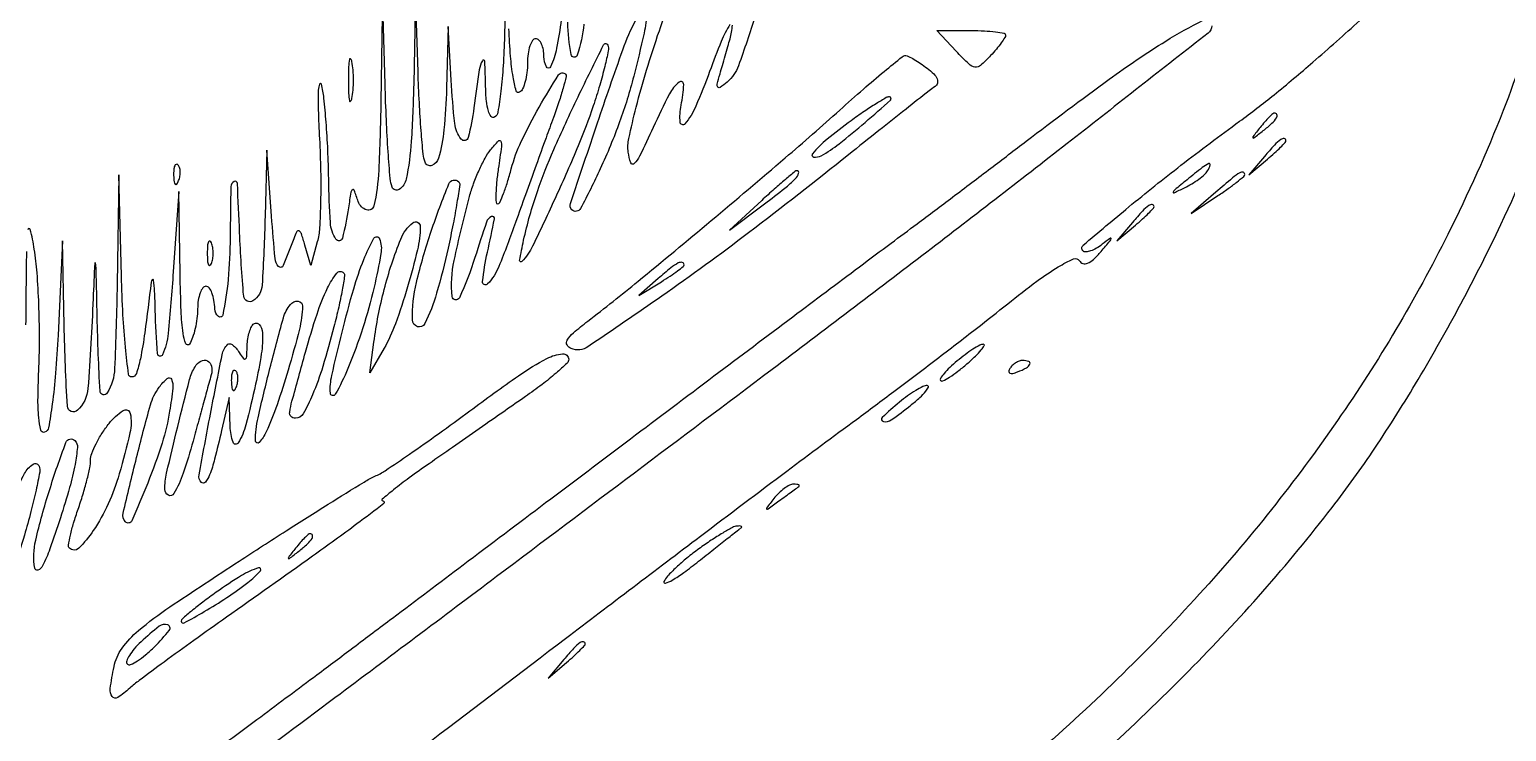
# Model space of a CAD drawing. Extents: x 118 to 879, y 65 to 960.
# Drawn here: x 449.6 to 628.8, y 255 to 340.1 of the extents above; entities that cross this region are included whole.
import ezdxf

# ---------------------------------------------------------------- set-up
doc = ezdxf.new("R2010")
doc.units = 0

msp = doc.modelspace()

# ---------------------------------------------------------------- linework, layer by layer
for points in [[(469.93035, 251.094261, 0.000305), (477.635589, 256.81807, 0.000303), (484.463548, 261.903091, 0.001052), (488.870233, 265.203512, 0.000054), (493.615763, 268.774126, 0.00001), (502.19586, 275.231657, 0.000011), (512.203308, 282.76411, 0.00001), (522.480125, 290.5, -0.000189), (532.612151, 298.121236, -0.000224), (542.182729, 305.307792, -0.000194), (550.262208, 311.36412, -0.001446), (554.109892, 314.228652, 0.001641), (557.25323, 316.57071, 0.000649), (561.560406, 319.810702, 0.000642), (566.20333, 323.322061, 0.000805), (570.5, 326.591139, -0.005547), (580.563176, 334.097977, -0.018303), (587.424339, 338.723992, -0.024625), (591.954087, 341.242182, -0.555732)], [(507.407091, 348.5), (507.203545, 339.309017, -0.010014), (507.053047, 335.742308, -0.014974), (506.766041, 332.636338, -0.009867), (506.404639, 330.10514, -0.217241), (506, 329.5, -0.381671), (505.590321, 329.572705, -0.095677), (505.252039, 330.230217, -0.047932), (505.017351, 331.45976, -0.018626), (504.921053, 333.190983, 0.008419), (504.81241, 336.279864, 0.753482), (504.521809, 336.347095, 0.090423), (504.151467, 335.252826, 0.002924), (503.49929, 330.629363, -0.029286), (502.794555, 327.020287, -0.614887), (501.962113, 326.836921, -0.145795), (501.171237, 328.731396, -0.012644), (500.745483, 334), (500.385359, 340.5), (500.177367, 333, -0.016698), (499.870044, 327.977992, -0.0471), (499.211338, 324.527707, -0.23727), (498.393941, 323.647999, -0.416056), (497.570462, 324.028025, -0.063752), (497.344871, 325.02486, -0.004563), (497.100309, 327.858232, -0.006356), (496.881783, 331.253991, -0.004756), (496.724209, 335), (496.415084, 344.5), (496.192229, 333.5, -0.010949), (495.899297, 326.554995, -0.035847), (495.277879, 322.004303, -0.190972), (494.447915, 320.750616, -0.491748), (493.568076, 321.028025, -0.067287), (493.342162, 322.052963, -0.003804), (493.098362, 325.298857, -0.005779), (492.881599, 329.179148, -0.004202), (492.726663, 333.5), (492.424763, 344.5), (492.212382, 331.309017, -0.00767), (491.953204, 323.067997, -0.044236), (491.365947, 318.750662, -0.445171), (490.476936, 318.253936, -0.233481), (489.472601, 319.261247, 0.007898), (488.984057, 320.638091, 0.477791), (488.765852, 320.711028, 0.213918), (488.575432, 320.420672, 0.003673), (488.281963, 318.5, -0.027401), (487.544307, 314.843468, -0.645638), (486.764072, 314.709264, -0.133963), (486.08449, 316.705082, -0.011963), (485.881685, 322.05, 0.007605), (485.780735, 325.505077, 0.007989), (485.575504, 328.899062, 0.007713), (485.306624, 331.819827, 0.035069), (485.005509, 333.5, 0.716357), (484.785778, 333.517641, 0.093134), (484.622491, 332.794033, 0.016865), (484.61653, 330.391765, 0.005648), (484.765848, 326.883941, -0.008851), (484.906589, 322.990944, -0.009956), (484.90106, 319.245441, -0.009305), (484.773821, 316.065885, -0.051883), (484.498457, 314.383941), (483.712865, 311.5), (482.99408, 314, 0.009618), (482.568564, 315.379496, 0.189024), (482.290277, 315.715256, 0.428323), (482.012242, 315.627944, 0.02694), (481.637648, 314.75, -0.010672), (480.376118, 311.50482, -0.538835), (479.813234, 311.396431, -0.172647), (479.376737, 312.346579, -0.003758), (478.957338, 317.5), (478.366759, 325.5), (478.168067, 317.5, -0.009276), (477.805309, 309.143321, -0.237914), (476.692398, 307.239856, -0.565657), (475.570581, 307.788678, -0.011288), (475.078999, 315.5, 0.002345), (474.805541, 321.469437, 0.543063), (474.403734, 321.702346, 0.277576), (474.014655, 321.081201, 0.002151), (473.929715, 314.916667, -0.019495), (473.682818, 309.825918, -0.030985), (473.033774, 305.51383, -0.568148), (472.505995, 305.335343, -0.212624), (472.070285, 306.25, 0.034517), (471.970393, 307.303251, 0.051945), (471.726896, 308.192187, 0.066864), (471.388739, 308.804345, 0.237463), (471, 309, 0.240619), (470.615294, 308.803487, 0.068254), (470.289252, 308.192187, 0.052525), (470.063485, 307.303296, 0.034565), (469.984687, 306.25, -0.030314), (469.907617, 305.087101, -0.025227), (469.689119, 303.867188, -0.025965), (469.373602, 302.768263, -0.06063), (469, 302, -0.602469), (468.564422, 302.038168, -0.066542), (468.224468, 303.285709, -0.023357), (467.988859, 306.004413, -0.005707), (467.861476, 310.5), (467.692326, 320.5), (467.02451, 310.76168, -0.005996), (466.420696, 303.273437, -0.085863), (465.725822, 300.700314, -0.771272), (465.11927, 300.809575, -0.013819), (464.850168, 306.083333, 0.005703), (464.770094, 308.386564, 0.025351), (464.6392, 309.733854, 0.599096), (464.490676, 309.787019, 0.181009), (464.342382, 309.5, -0.002993), (463.573658, 303.369475, -0.018191), (463.041813, 300.216434, -0.030668), (462.554623, 298.419791, -0.321618), (461.969506, 298, -0.3794), (461.596394, 298.330723, -0.005209), (461.235866, 301.598437, -0.011505), (460.932913, 305.553054, -0.006944), (460.747001, 310.25), (460.432444, 322.5), (460.216222, 309.25, -0.006286), (459.921004, 299.033594, -0.125954), (459.030828, 296.072709, -0.738051), (458.148698, 296.291819, -0.008637), (457.80414, 305.25, 0.000364), (457.676105, 311.095459, 0.048464), (457.591221, 311.802526, 0.876708), (457.500273, 311.794765, 0.00086), (457.309655, 307.5, -0.00757), (456.679675, 296.607846, -0.189937), (455.406115, 293.959987, -0.633566), (454.184809, 294.451181, -0.00987), (453.800534, 304.25), (453.601069, 314.5), (453.050534, 303.080399, -0.007616), (452.756194, 298.444383, -0.014578), (452.355027, 294.737077, -0.009619), (451.90084, 291.852669, -0.275707), (451.428006, 291.306401, -0.438421), (450.961155, 291.565752, -0.037444), (450.713035, 293.079247, -0.025396), (450.622537, 295.5334, -0.007877), (450.732151, 299.226002, 0.012163), (450.808279, 302.83256, 0.00893), (450.723965, 306.832013, 0.009033), (450.508011, 310.616376, 0.019769), (450.176087, 313.5, 0.024588), (449.68617, 315.876511, 0.83163), (449.383234, 315.855533, 0.025342)], [(534.560634, 340.750475, 0.042421), (533.506888, 338.69158, 0.009654), (532.092423, 335.033327, -0.014327), (530.418666, 330.82188, -0.073873), (529.101376, 328.694484, -0.670831), (528.514682, 328.884271, -0.068499), (528.640058, 330.950289, 0.038373), (528.944582, 333.46129, 0.642916), (528.385873, 333.746513, 0.107122), (527.21689, 332.320361, 0.010225), (525.236886, 328.25, -0.003958), (523.60613, 324.787944, -0.084716), (522.953618, 323.868423, -0.552807), (522.528757, 323.965832, -0.05149), (522.22608, 325.243919, -0.085724), (522.295889, 326.92989, -0.009463), (523.184911, 330.704029, -0.011321), (524.439392, 335.186078, -0.008933), (525.992559, 339.978365, 0.005679), (527.980092, 345.97748, 0.021797)], [(593, 340.591784, -0.230502), (592.556643, 339.68116, -0.000283), (576.006587, 326.728833, -0.00256), (558.429446, 313.133178, -0.002156), (539.679142, 298.910746, -0.000117), (506.2505, 273.793146, -0.000525), (486.646051, 259.102136, -0.000887), (473.319296, 249.174117, -0.001853)], [(632.542349, 343.609355, -0.035931), (628.356016, 330.292008, -0.022119), (621.642792, 315.284719, -0.035348), (608.253806, 292.720328, -0.032927), (591.526385, 271.694259, -0.030618), (570.988535, 251.710547, -0.02301)], [(482.147952, 241.613002, -0.00009), (514.593545, 266.282402, -0.000581), (530.966389, 278.696551, -0.001155), (541.466051, 286.600285, -0.002243), (549.895855, 292.856613, 0.002693), (554.457414, 296.248422, 0.001869), (559.57769, 300.128707, 0.001884), (564.466547, 303.891715, 0.003883), (568.256858, 306.879411, -0.008745), (571.791089, 309.609957, -0.024563), (574.385915, 311.351863, -0.030081), (576.236635, 312.319942, -0.376123), (576.934627, 312.105776, 0.179823), (577.378648, 311.760187, 0.177207), (577.943808, 311.785771, 0.09032), (578.665216, 312.254465, 0.026963), (579.573624, 313.209133, 0.002124), (580.668771, 314.502989, 0.132545), (580.793929, 314.772604, 0.677121), (580.700576, 314.830024, 0.005111), (579.725834, 314.090266, -0.033206), (579.005337, 313.604692, -0.047945), (578.307743, 313.28407, -0.058824), (577.728565, 313.156081, -0.22503), (577.389672, 313.276995, -0.438706), (577.419353, 313.992724, -0.00272), (582.937046, 318.612616, -0.008759), (589.271406, 323.673555, -0.006672), (596.377055, 329, 0.012887), (600.562267, 332.219283, 0.008152), (605.281309, 336.176003, 0.006413), (610.958391, 341.224774, 0.003018)], [(514.087226, 341.311357, -0.018933), (513.531938, 337.846539, -0.059919), (512.801933, 335.617356, -0.624617), (512.2947, 335.608233, -0.118584), (512, 336.833333, 0.044202), (511.926534, 337.662735, 0.064016), (511.70625, 338.363542, 0.083831), (511.382189, 338.837546, 0.203711), (511, 339, 0.251914), (510.615903, 338.793368, 0.064068), (510.29375, 338.136086, 0.049716), (510.0728, 337.18562, 0.032276), (510, 336.059017, -0.030138), (509.929456, 334.889718, -0.036139), (509.71829, 333.807841, -0.039094), (509.411028, 332.947866, -0.150092), (509.040987, 332.525331, -0.501654), (508.624142, 332.69007, -0.024378), (508.253456, 334.381497, -0.021991), (507.944583, 336.879496, -0.009584), (507.744532, 340.216314)], [(516.837294, 340.790863, -0.065563), (516.031949, 337.02569, -0.766112), (515.293942, 337.083615, -0.039176), (514.874515, 341)], [(537.60899, 341.75316, -0.011103), (535.59805, 335.738694, -0.134095), (534.21069, 333.759894, -0.017053), (533.375529, 333.113565, -0.389862), (533.099379, 333.146571, -0.241817), (533.01785, 333.488842, -0.009779), (533.355754, 334.757842, 0.000242), (533.643674, 335.761714, 0.000155), (533.977423, 336.928866, 0.000155), (534.30384, 338.073057, 0.00029), (534.567388, 339, 0.048603), (534.866298, 340.64918, 0.786544)], [(568.99595, 242.904125, 0.023647), (590.184977, 262.336612, 0.030456), (607.610836, 282.187549, 0.017689), (612.775905, 289.359084, 0.012717), (618.047185, 297.70446, 0.012031), (623.217704, 306.864787, 0.011136), (628.082222, 316.5, 0.023702), (634.514592, 331.804822, 0.035661)], [(449.214829, 313.207938, 0.001205), (449.121942, 304.309017, -0.005261)]]:
    msp.add_lwpolyline(points, format="xyb")
for points in [[(522.881094, 334.463995, -0.02508), (521.175317, 328.931146, -0.020988), (518.832371, 323.250286, -0.013714), (516.440583, 318.429688, -0.504259), (515.393794, 318.272873, -0.284156), (515.213459, 319.037269, -0.000901), (518.494059, 328.811061, -0.003903), (521.56571, 337.678972, -0.037392), (523.181164, 341.335646, -0.096946), (524.045033, 342.395142, -0.650856), (524.479015, 342.179865, -0.045398), (524.141158, 339.680689, -0.00595)], [(568, 339.458187, -0.144264), (567.908416, 339.147377, -0.014335), (567.463905, 338.5001, -0.017117), (566.873965, 337.74726, -0.012781), (566.174996, 336.957461, -0.024103), (564.970163, 335.783137, -0.216661), (564.282549, 335.572201, -0.161123), (563.556597, 335.921601, -0.012134), (562.000682, 337.499274), (559.651372, 340), (563.825686, 340, -0.012187), (565.426079, 339.960986, -0.020085), (566.773795, 339.840842, -0.015063), (567.822941, 339.672394, -0.359789)], [(517.967342, 330.858483, -0.018501), (516.15451, 326.039512, -0.008315), (513.437355, 319.846194, -0.005184), (510.619935, 313.868347, -0.079344), (509.317883, 312.00205, -0.737832), (509.049975, 312.137483, -0.012517), (509.52679, 314.569195, -0.014226), (510.286016, 317.57885, -0.014809), (511.206217, 320.5, -0.019509), (513.195672, 325.572009, -0.009196), (516.136834, 331.964721, -0.003496), (519.229662, 338.261081, -0.668202), (519.758836, 338.223491, -0.132025), (519.798802, 337.549388, -0.008824), (519.370982, 335.644829, -0.012227), (518.757681, 333.367468, -0.008825)], [(558.495129, 335.428712, -0.035773), (559.277733, 334.744192, -0.095184), (559.689487, 334.130346, -0.166997), (559.725533, 333.617031, -0.181211), (559.435707, 333.210515, 0.018014), (558.706212, 332.679834, 0.000612), (555.917761, 330.488008, 0.001153), (552.634174, 327.888186, 0.000804), (548.940578, 324.94015, -0.006216), (536.812608, 315.473321, -0.010175), (526.279664, 307.793533, -0.004776), (517.331195, 301.6702, -0.243911), (515.293494, 301.44087, -0.189067), (514.799387, 301.892152, -0.255796), (514.825436, 302.484998, -0.080135), (515.566522, 303.356518, -0.012846), (517.308737, 304.766785, 0.008017), (523.404499, 309.604425, 0.002585), (532.285136, 316.964352, 0.002655), (541.256865, 324.559771, 0.006188), (547.874478, 330.366194, -0.004165), (550.746247, 332.906576, -0.006492), (553.26645, 335.041977, -0.002356), (555.456548, 336.832078, -0.184896), (555.874478, 336.968197, -0.106059), (556.227659, 336.873438, -0.014421), (556.902322, 336.502854, -0.016067), (557.685391, 336.008337, -0.012932)], [(488.272364, 334, 0.008087), (488.298431, 332.38851, 0.039503), (488.399666, 331.482812, 0.611425), (488.546986, 331.439977, 0.142433), (488.705733, 331.75, 0.029693), (488.840649, 332.774707, 0.017887), (488.884498, 334, 0.017887), (488.840649, 335.225293, 0.029693), (488.705733, 336.25, 0.142433), (488.546986, 336.560023, 0.611425), (488.399666, 336.517188, 0.039503), (488.298431, 335.61149, 0.008087)], [(513.138683, 329.440396, 0.001013), (512.2513, 327.008217, 0.000405), (511.04576, 323.674679, 0.000401), (509.751976, 320.07901, 0.000506), (508.560958, 316.75, -0.01044), (506.522416, 311.390266, -0.093505), (505.168364, 309.281455, -0.717491), (504.553931, 309.564144, -0.028975), (505.140988, 313.131976, 0.005931), (505.997583, 317.16762, 0.603002), (505.643127, 317.455925, 0.214301), (505.028164, 316.790722, 0.004649), (503.627698, 312.487869, -0.032102), (501.73534, 307.60234, -0.767693), (500.846609, 307.757082, -0.074221), (501.104367, 312.104512, -0.013911), (502.96824, 319.882053, -0.022489), (503.462347, 321.435224, -0.01802), (504.128048, 323.059295, -0.018377), (504.854307, 324.518564, -0.043358), (505.525115, 325.530898, -0.018264), (506.466649, 326.629879, -0.549085), (506.764416, 326.576187, -0.131244), (506.842668, 325.963924, -0.003521), (506.457671, 323.25, 0.011883), (506.254219, 321.620281, 0.020163), (506.171658, 320.248438, 0.015498), (506.183607, 319.1821, 0.401907), (506.373558, 319, 0.295259), (506.635838, 319.169673, 0.012255), (507.089241, 320.248438, 0.017843), (507.571207, 321.621008, 0.011328), (508.038491, 323.25, -0.04641), (509.243488, 326.556741, -0.019873), (511.425296, 330.727796, -0.01136), (513.779241, 334.615855, -0.47969), (514.624824, 334.708509, -0.265169), (514.701399, 334.428549, -0.005885), (514.323454, 333.025817, -0.011752), (513.810268, 331.357728, -0.007477)], [(549.249877, 329.06605, 0.015169), (546.363007, 326.838241, 0.044012), (544.563839, 325.074167, 0.593153), (544.720603, 324.662017, 0.161363), (545.629323, 324.830543, 0.040742), (547.799979, 326.267555, 0.011292), (550.956431, 328.86632, 0.005783), (554.0316, 331.579534, 0.662138), (553.900038, 331.959359, 0.150872), (553.512985, 331.867978, 0.006311), (552.286569, 331.126214, 0.010417), (550.845262, 330.187233, 0.007166)], [(598.872445, 328.25, 0.001576), (597.99236, 327.120493, 0.377591), (598, 327, 0.377591), (598.120493, 326.99236, 0.001576), (599.25, 327.872445, 0.017685), (600.306759, 328.76332, 0.065617), (600.869516, 329.426111, 0.241985), (600.90695, 329.806605, 0.307699), (600.622445, 330, 0.184603), (600.410139, 329.91885, 0.013803), (599.952641, 329.485937, 0.017649), (599.425681, 328.920402, 0.012436)], [(599.404988, 324.75), (597.5, 322.5), (599.75, 324.404988, 0.008332), (600.612165, 325.159969, 0.012381), (601.339062, 325.851732, 0.007508), (601.918017, 326.44834, 0.191119), (602, 326.654988, 0.372044), (601.789444, 326.898791, 0.197337), (601.373826, 326.795506, 0.048385), (600.598996, 326.102181, 0.010402)], [(467.078947, 322.416667, 0.018894), (467.137993, 321.670344, 0.168741), (467.279315, 321.37858, 0.470617), (467.461564, 321.395823, 0.054073), (467.683114, 321.8125, 0.051402), (467.839148, 322.359369, 0.05415), (467.876576, 322.916927, 0.060344), (467.797407, 323.402231, 0.126455), (467.604167, 323.729167, 0.296942), (467.385309, 323.77538, 0.208169), (467.200665, 323.592839, 0.077125), (467.089945, 323.112848, 0.028489)], [(538.41661, 319.409117), (534.5, 315.818235), (538.75, 318.993147, 0.006802), (541.197267, 320.873755, 0.032005), (542.514387, 322.059124, 0.120811), (542.891395, 322.697364, 0.50291), (542.66661, 323, 0.174917), (542.444774, 322.919945, 0.002218), (541.280649, 321.945178, 0.006164), (539.941888, 320.785457, 0.003962)], [(590, 321.910649, 0.001983), (588.505867, 320.678599, 0.144157), (588.330587, 320.417342, 0.651972), (588.426361, 320.333365, 0.004741), (589.694306, 320.938263, 0.02276), (590.579418, 321.42195, 0.022195), (591.424607, 321.987881, 0.02274), (592.120668, 322.55062, 0.073097), (592.503323, 323.005377, 0.065069), (592.81902, 323.705493, 0.639809), (592.640025, 323.864428, 0.063155), (591.85472, 323.395407, 0.005264)], [(593.5, 320.41239), (590.5, 317.834714), (593.75, 319.985451, 0.008632), (594.995474, 320.840942, 0.013087), (596.045313, 321.631282, 0.00774), (596.884951, 322.319978, 0.220566), (597, 322.568094, 0.342088), (596.802873, 322.8225, 0.203856), (596.4037, 322.762236, 0.0361), (595.529245, 322.132384, 0.003362)], [(500.364434, 313.613435, -0.016352), (498.976645, 308.155594, -0.045359), (497.537377, 304.470602, -0.370898), (496.648941, 304.097651, -0.321662), (496.031803, 304.934396, -0.06216), (496.53646, 309.458188, -0.022412), (498.32904, 315.690345, -0.01591), (500.465796, 321.424305, -0.535853), (501.667405, 321.665928, -0.237362), (501.780223, 321.32469, -0.003405), (501.442399, 319.142766, -0.008544), (500.982846, 316.581076, -0.005426)], [(583.404988, 316.75), (581.5, 314.5), (583.75, 316.404988, 0.008332), (584.612165, 317.159969, 0.012381), (585.339062, 317.851732, 0.007508), (585.918017, 318.44834, 0.191119), (586, 318.654988, 0.372044), (585.789444, 318.898791, 0.197337), (585.373826, 318.795506, 0.048385), (584.598996, 318.102181, 0.010402)], [(496.988131, 316.25, -0.056098), (496.647794, 313.400154, -0.014511), (495.457026, 308.923187, -0.015147), (493.980208, 304.455809, -0.042685), (492.595577, 301.475152), (490.891341, 298.5), (491.378768, 302.225153, -0.030831), (492.618401, 308.610513, -0.03178), (494.62514, 314.728827, -0.130496), (496.085105, 316.689727, -0.630037)], [(471.157895, 313, 0.017491), (471.189089, 312.10856, 0.078554), (471.306058, 311.601562, 0.447206), (471.474999, 311.540618, 0.174857), (471.662281, 311.75, 0.057986), (471.818615, 312.320008, 0.037979), (471.87034, 313, 0.037979), (471.818615, 313.679992, 0.057986), (471.662281, 314.25, 0.174857), (471.474999, 314.459382, 0.447206), (471.306058, 314.398438, 0.078554), (471.189089, 313.89144, 0.017491)], [(491.392742, 308.870642, -0.021069), (490.021947, 303.942851, -0.019712), (488.214572, 299.035265, -0.030591), (486.686201, 295.898977, -0.74934), (486.084261, 296.039901, -0.068813), (486.262295, 298.186577, -0.006257), (487.50366, 303.425314, -0.008688), (488.918839, 308.690903, -0.025335), (490.140266, 312.25, -0.034194), (491.378413, 314.815706, -0.636987), (492.05536, 314.760398, -0.132177), (492.221606, 312.96042, -0.014614)], [(525.860784, 309.940649), (523.5, 307.881299), (526.25, 309.555659, 0.009541), (527.30384, 310.225188, 0.014426), (528.192188, 310.851267, 0.009089), (528.896884, 311.399254, 0.226686), (529, 311.61501, 0.35509), (528.774216, 311.892849, 0.175771), (528.29429, 311.824238, 0.047726), (527.382517, 311.219857, 0.009141)], [(486.520833, 304.080398, -0.010569), (485.169251, 299.284332, -0.025985), (483.921926, 295.843608, -0.030383), (482.782002, 293.545647, -0.268582), (481.839485, 293, -0.208169), (481.314828, 293.22833, -0.229425), (481.152733, 293.754578, -0.028816), (481.432547, 295.06826, -0.000713), (483.066645, 300.997939, -0.012026), (484.466692, 305.615653, -0.032414), (485.748208, 308.794238, -0.053781), (486.858686, 310.58331, -0.450547), (487.698544, 310.634789, -0.239295), (487.814669, 310.279188, -0.005918), (487.523178, 308.538851, -0.011513), (487.100816, 306.463912, -0.007429)], [(480.968432, 298.814942, -0.012383), (479.617604, 294.616067, -0.024301), (478.300865, 291.363016, -0.076821), (477.438078, 290.064738, -0.684763), (477, 290.234624, -0.055742), (477.315239, 293.053494, -0.006966), (478.760435, 299.045468, -0.004796), (480.388614, 305.16123, -0.106131), (481.2366, 306.785085, -0.242793), (482.184318, 307.187678, -0.402246), (482.720039, 306.590553, -0.053173), (482.325893, 303.791208, -0.010091)], [(477.017658, 297.11395, -0.009566), (475.835189, 292.206978, -0.072023), (474.909112, 290.012913, -0.639033), (474.280199, 290.082152, -0.071753), (473.929958, 292), (473.799098, 295.5), (472.885793, 291.5, -0.006221), (472.052012, 288.046835, -0.030571), (471.439616, 286.138235, -0.07792), (470.923036, 285.250753, -0.444635), (470.440712, 285.225955, -0.246324), (470.161152, 286.12218, -0.002079), (471.540141, 293.498076, -0.002999), (472.960764, 300.691447, -0.145582), (473.643468, 301.97104, -0.269424), (473.892037, 302.038551, -0.090393), (474.24535, 301.871594, -0.060852), (474.64885, 301.500716, -0.035522), (475.03906, 300.97104, 0.020941), (475.538575, 300.249901, 0.392975), (475.787614, 300.20606, 0.239699), (475.950413, 300.486699, 0.011948), (475.984687, 301.583333, -0.031306), (476.044307, 302.434375, -0.03157), (476.209695, 303.26888, -0.033253), (476.447357, 303.973634, -0.098735), (476.729167, 304.395833, -0.428817), (477.447271, 304.37802, -0.175829), (477.859009, 303.369762, -0.048399), (477.713071, 300.817822, -0.015874)], [(562.108337, 299.941727, 0.016645), (561.219573, 299.150029, 0.027831), (560.534277, 298.420524, 0.027383), (560.08258, 297.818589, 0.358422), (560.108337, 297.560068, 0.329631), (560.392343, 297.518205, 0.018521), (561.209142, 297.994069, 0.022558), (562.201963, 298.687482, 0.013975), (563.305764, 299.585072, 0.012698), (564.327434, 300.510612, 0.027711), (565.050641, 301.280842, 0.048809), (565.407831, 301.801856, 0.584405), (565.305764, 301.966731, 0.114859), (564.858443, 301.84294, 0.016468), (564.034142, 301.358162, 0.017982), (563.083103, 300.706792, 0.014484)], [(515, 300.14158, -0.207735), (514.788304, 299.654036, -0.010313), (513.457813, 298.46124, -0.015205), (511.761644, 297.090037, -0.010274), (509.75, 295.626716, 0.00001), (507.279919, 293.906318, 0.000005), (504.150907, 291.726843, 0.000005), (500.909449, 289.468953, 0.000007), (498.061598, 287.485136, 0.005576), (495.648314, 285.763697, 0.010625), (493.753865, 284.317509, 0.007959), (492.372237, 283.179108, 0.697616), (492.438134, 283, -0.713225), (492.554902, 282.66098, -0.005727), (489.309929, 280.184136, -0.005654), (483.933695, 276.27093, -0.000941), (473.5, 268.885114, 0.002088), (469.542067, 266.069723, 0.002671), (465.921637, 263.442158, 0.002066), (462.908355, 261.211349, 0.02264), (461.743869, 260.256728, -0.037894), (460.287629, 259.135357, -0.400869), (459.615454, 259.259101, -0.194502), (459.379156, 260.216306, -0.01489), (459.842655, 262.885054, -0.106243), (460.817192, 265.106393, -0.061429), (462.809613, 267.254455, -0.027292), (466.62761, 270.131063, -0.003671), (475.0161, 275.67238, -0.001894), (480.710192, 279.34344, -0.002643), (485.832854, 282.58067, -0.0016), (490.167961, 285.269003, -0.034409), (491.5, 285.967732, 0.04353), (492.728489, 286.640951, 0.003721), (495.703125, 288.657534, 0.004899), (499.215657, 291.128207, 0.003776), (503, 293.889431, -0.006498), (508.899939, 298.145262, -0.032909), (512.365238, 300.251354, -0.095235), (514.25423, 300.815915, -0.443972)], [(471.634865, 298.25, 0.002157), (471.344733, 297.217513, 0.000334), (470.780412, 295.170156, 0.000373), (470.118234, 292.754443, 0.000324), (469.42809, 290.222871, -0.015801), (468.236703, 286.331474, -0.050147), (467.105932, 283.858759, -0.393769), (466.436395, 283.657916, -0.285385), (466, 284.360216, -0.056787), (466.225894, 286.342768, -0.00368), (467.57391, 291.9914, -0.003148), (469.016963, 297.692301, -0.071336), (469.669401, 299.25, -0.133562), (470.385371, 299.938945, -0.247703), (471.170572, 299.950708, -0.22744), (471.672804, 299.293982, -0.121557)], [(568.507079, 299.011454, 0.1144), (568.393111, 298.674071, 0.32948), (568.512472, 298.474315, 0.155351), (568.868281, 298.443138, 0.036408), (569.448062, 298.618443, 0.029964), (570.51997, 299.105273, 0.168622), (570.942608, 299.558518, 0.444011), (570.798253, 299.882327, 0.079093), (570.059017, 300, 0.088797), (569.65395, 299.927491, 0.053277), (569.21498, 299.709615, 0.051183), (568.810572, 299.389589, 0.061454)], [(466.592553, 293.853428, -0.037629), (465.669535, 289.977487, -0.017766), (463.931608, 285.134438, -0.009618), (462.009334, 280.578958, -0.526235), (461.23193, 280.434737, -0.259809), (460.936367, 281.474237, -0.003441), (462.575442, 288.223529, -0.006677), (464.264883, 294.613511, -0.092432), (465.313224, 296.75, -0.051201), (466.304362, 297.829351, -0.508141), (466.815057, 297.718035, -0.133344), (466.976914, 296.652733, -0.011056)], [(474.078947, 297.416667, 0.018894), (474.137993, 296.670344, 0.168741), (474.279315, 296.37858, 0.470617), (474.461564, 296.395823, 0.054073), (474.683114, 296.8125, 0.051402), (474.839148, 297.359369, 0.05415), (474.876576, 297.916927, 0.060344), (474.797407, 298.402231, 0.126455), (474.604167, 298.729167, 0.296942), (474.385309, 298.77538, 0.208169), (474.200665, 298.592839, 0.077125), (474.089945, 298.112848, 0.028489)], [(555.108337, 294.941727, 0.016199), (553.040762, 293.103269, 0.589697), (553.168842, 292.609959, 0.221493), (554.130459, 292.789714, 0.013774), (556.5, 294.584669, 0.014722), (557.58385, 295.507409, 0.034167), (558.325, 296.275167, 0.075201), (558.629465, 296.772499, 0.545754), (558.5, 296.961764, 0.106924), (557.967741, 296.830758, 0.020702), (557.091199, 296.356703, 0.021159), (556.097332, 295.706289, 0.018157)], [(460.478749, 286.254895, -0.03583), (459.132907, 282.606741, -0.04168), (457.33378, 279.377933, -0.049913), (455.564302, 277.24017, -0.412526), (454.423207, 277.24346, -0.243884), (454.31062, 277.598635, -0.012601), (454.552997, 278.815185, -0.017657), (454.942636, 280.296743, -0.011677), (455.489323, 281.969737, 0.010928), (456.067619, 283.730532, 0.011598), (456.556239, 285.480504, 0.01126), (456.90733, 287.003503, 0.051057), (457, 287.908661, -0.089743), (457.149328, 288.733931, -0.02727), (457.660937, 289.90291, -0.026341), (458.388853, 291.175018, -0.025933), (459.25, 292.370453, -0.076265), (460.955077, 293.935004, -0.534263), (461.81784, 293.579198, -0.107315), (461.781523, 291.240997, -0.013113)], [(453.334058, 280.91438, -0.006741), (452.058436, 277.165553, -0.032628), (451.169239, 275.101053, -0.178554), (450.618148, 274.592287, -0.483567), (450.220493, 274.814055, -0.098651), (450.340855, 278.210049, -0.018373), (452.006315, 284.255174, -0.013479), (454.010795, 290.059256, -0.545234), (455.104293, 290.295707, -0.222712), (455.402518, 289.471372, -0.023845), (455.113554, 287.403259, -0.022314), (454.451677, 284.590732, -0.009689)], [(448.968432, 278.814942, -0.006818), (446.478984, 270.770819, -0.400885), (445.243637, 270.104747, -0.402395), (444.526743, 271.307197, -0.006821), (446.537485, 279.482604, -0.01884), (447.732651, 283.451717, -0.043375), (448.994043, 286.300379, -0.119984), (450.030033, 287.429582, -0.495026), (450.775135, 287.174596, -0.127026), (450.824514, 286.460623, -0.0073), (450.388064, 284.288004, -0.010747), (449.768613, 281.693196, -0.007664)], [(539.872445, 283.25, 0.002253), (538.986902, 282.11031, 0.484056), (539.016402, 281.992604, 0.268706), (539.186266, 282.009889, 0.001613), (540.5, 282.967032, -0.000677), (541.296353, 283.549513, -0.000854), (542.034896, 284.086246, -0.000676), (542.655857, 284.534628, -0.006866), (542.916667, 284.717032, 0.262974), (542.968895, 284.82247, 0.280207), (542.904197, 284.916878, 0.081051), (542.664158, 284.981211, 0.025033), (542.289111, 285, 0.118513), (541.793695, 284.880901, 0.038743), (541.148474, 284.485937, 0.036088), (540.47468, 283.919689, 0.033687)], [(530.799271, 277.173947, 0.014885), (529.342807, 276.054125, 0.017217), (528.026722, 274.900617, 0.016448), (526.9863, 273.856888, 0.090077), (526.557576, 273.189856, 0.640835), (526.735856, 272.997806, 0.053411), (527.568392, 273.37356, 0.02482), (528.972653, 274.294221, 0.010618), (530.758305, 275.655009, -0.000564), (532.605473, 277.122308, -0.000833), (534.229523, 278.404986, -0.00037), (535.618999, 279.496977, -0.016423), (535.916667, 279.715153, 0.191533), (535.983305, 279.814109, 0.362027), (535.941667, 279.893986, 0.095461), (535.744288, 279.935072, 0.024421), (535.416667, 279.923947, 0.103786), (534.874532, 279.762398, 0.01018), (533.682182, 279.084762, 0.012527), (532.283501, 278.203547, 0.009609)], [(481.872445, 277.25, 0.001576), (480.99236, 276.120493, 0.377591), (481, 276, 0.377591), (481.120493, 275.99236, 0.001576), (482.25, 276.872445, 0.017685), (483.306759, 277.76332, 0.065617), (483.869516, 278.426111, 0.241985), (483.90695, 278.806605, 0.307699), (483.622445, 279, 0.184603), (483.410139, 278.91885, 0.013803), (482.952641, 278.485937, 0.017649), (482.425681, 277.920402, 0.012436)], [(472.25, 271.900623, 0.007345), (470.621206, 270.710667, 0.011239), (469.248438, 269.62728, 0.005927), (468.135273, 268.685, 0.217456), (468, 268.388674, 0.566957), (468.343266, 268.183256, 0.008737), (470.793918, 269.553254, 0.015608), (473.508847, 271.249482, 0.016419), (476.066055, 273.084712, 0.045316), (477.607835, 274.509241, 0.762576), (477.380274, 274.865312, 0.062854), (475.316537, 273.927782, 0.016078)], [(463.122446, 265.899449, 0.025875), (462.301588, 265.051274, 0.041529), (461.705278, 264.240737, 0.051036), (461.38221, 263.570721, 0.290996), (461.464187, 263.202479, 0.311095), (461.855581, 263.130372, 0.036701), (462.677643, 263.573493, 0.033583), (463.68077, 264.312442, 0.020842), (464.757576, 265.30303, 0.025079), (466.550415, 267.285344, 0.516215), (466.369214, 267.945282, 0.259397), (465.31796, 267.777949, 0.021145)], [(514.404988, 263.75), (512.5, 261.5), (514.75, 263.404988, 0.008332), (515.612165, 264.159969, 0.012381), (516.339062, 264.851732, 0.007508), (516.918017, 265.44834, 0.191119), (517, 265.654988, 0.372044), (516.789444, 265.898791, 0.197337), (516.373826, 265.795506, 0.048385), (515.598996, 265.102181, 0.010402)]]:
    msp.add_lwpolyline(points, format="xyb", close=True)

doc.saveas('drawing.dxf')
